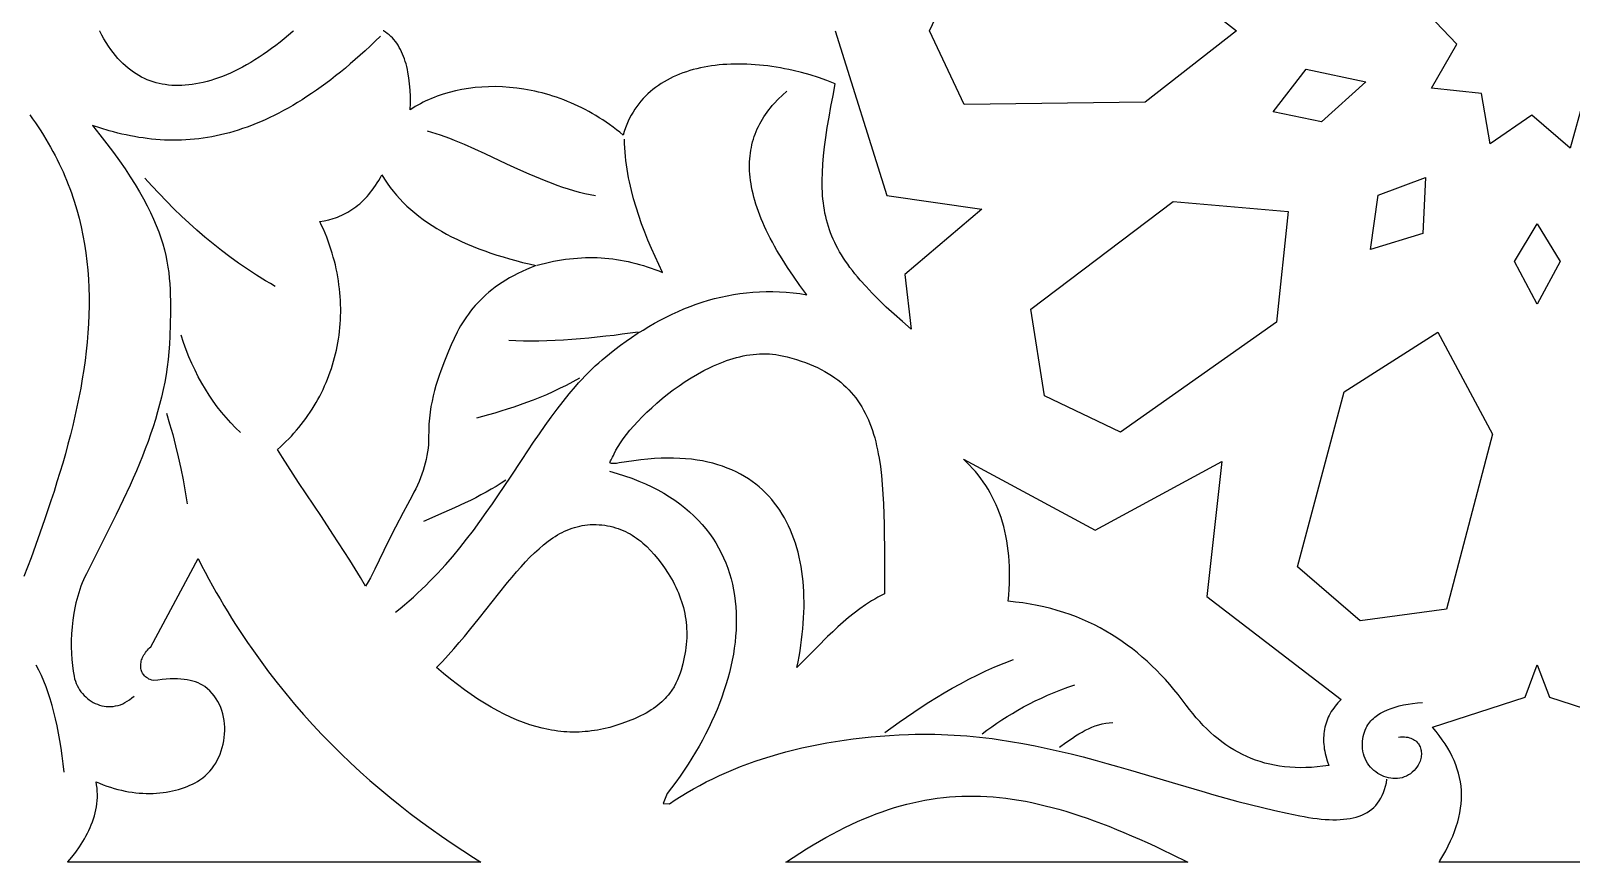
# Model space of a CAD drawing. Extents: x -332 to 348, y -263 to 352.
# Drawn here: x -92.3 to -41, y -203 to -175.3 of the extents above; entities that cross this region are included whole.
import ezdxf

# ---------------------------------------------------------------- set-up
doc = ezdxf.new("R2010")
doc.units = 0
doc.layers.add('LAYER_1', color=18, linetype='CONTINUOUS')
doc.layers.add('LAYER_2', color=174, linetype='CONTINUOUS')

msp = doc.modelspace()

# ---------------------------------------------------------------- linework, layer by layer
at = {"layer": 'LAYER_1'}
for points in [[(-41.107, -172.963), (-39.482, -172.545), (-39.779, -174.222), (-38.27, -174.964), (-39.559, -176.053), (-38.872, -177.607), (-40.549, -177.601), (-41.006, -179.24), (-42.286, -178.139), (-43.673, -179.097), (-43.957, -177.418), (-45.626, -177.245), (-44.781, -175.773), (-45.95, -174.552), (-44.372, -173.975), (-44.494, -172.276), (-42.921, -172.865), (-41.94, -171.484)], [(-55.157, -172.957), (-52.111, -175.334), (-55.157, -177.711), (-61.182, -177.785), (-62.329, -175.334), (-61.182, -172.884)], [(-47.802, -177.029), (-49.28, -178.363), (-50.89, -178.033), (-49.798, -176.607)], [(-80.478, -180.27), (-80.386, -180.408), (-80.29, -180.543), (-80.188, -180.674), (-80.081, -180.803), (-79.969, -180.928), (-79.851, -181.049), (-79.729, -181.168), (-79.602, -181.283), (-79.47, -181.396), (-79.333, -181.505), (-79.192, -181.611), (-79.045, -181.714), (-78.894, -181.815), (-78.738, -181.912), (-78.578, -182.006), (-78.413, -182.098), (-78.244, -182.186), (-78.07, -182.272), (-77.892, -182.355), (-77.71, -182.435), (-77.523, -182.513), (-77.332, -182.587), (-77.137, -182.66), (-76.938, -182.729), (-76.735, -182.796), (-76.528, -182.861), (-76.317, -182.922), (-76.102, -182.982), (-75.883, -183.039), (-75.661, -183.094), (-75.434, -183.146), (-75.596, -183.209), (-75.751, -183.275), (-75.9, -183.342), (-76.043, -183.412), (-76.181, -183.483), (-76.314, -183.557), (-76.441, -183.632), (-76.563, -183.709), (-76.68, -183.787), (-76.793, -183.868), (-76.9, -183.95), (-77.003, -184.033), (-77.102, -184.119), (-77.197, -184.206), (-77.287, -184.294), (-77.374, -184.384), (-77.456, -184.475), (-77.536, -184.568), (-77.611, -184.663), (-77.684, -184.758), (-77.753, -184.855), (-77.819, -184.953), (-77.883, -185.053), (-77.943, -185.154), (-78.002, -185.256), (-78.057, -185.359), (-78.162, -185.568), (-78.26, -185.782), (-78.35, -185.999), (-78.479, -186.324), (-78.602, -186.647), (-78.659, -186.81), (-78.714, -186.973), (-78.766, -187.14), (-78.813, -187.309), (-78.857, -187.482), (-78.896, -187.659), (-78.93, -187.841), (-78.958, -188.03), (-78.98, -188.225), (-78.997, -188.427), (-79.006, -188.637), (-79.008, -188.856), (-79.01, -188.977), (-79.017, -189.099), (-79.029, -189.222), (-79.045, -189.346), (-79.066, -189.47), (-79.092, -189.595), (-79.122, -189.72), (-79.155, -189.844), (-79.193, -189.968), (-79.235, -190.092), (-79.28, -190.214), (-79.329, -190.336), (-79.381, -190.456), (-79.437, -190.575), (-79.496, -190.692), (-79.557, -190.806), (-79.716, -191.098), (-79.861, -191.367), (-80.112, -191.849), (-80.32, -192.265), (-80.496, -192.628), (-80.652, -192.952), (-80.798, -193.249), (-80.947, -193.533), (-81.025, -193.674), (-81.108, -193.816), (-81.278, -193.528), (-81.454, -193.239), (-81.635, -192.95), (-81.819, -192.66), (-82.197, -192.079), (-82.58, -191.501), (-83.337, -190.362), (-83.698, -189.806), (-83.871, -189.533), (-84.039, -189.263), (-83.943, -189.177), (-83.849, -189.09), (-83.757, -189.001), (-83.667, -188.91), (-83.579, -188.818), (-83.494, -188.725), (-83.41, -188.629), (-83.329, -188.533), (-83.25, -188.434), (-83.173, -188.335), (-83.098, -188.234), (-83.025, -188.131), (-82.954, -188.027), (-82.886, -187.922), (-82.82, -187.816), (-82.756, -187.708), (-82.695, -187.599), (-82.636, -187.489), (-82.579, -187.378), (-82.524, -187.265), (-82.472, -187.152), (-82.422, -187.037), (-82.374, -186.921), (-82.329, -186.805), (-82.286, -186.687), (-82.246, -186.569), (-82.208, -186.449), (-82.172, -186.329), (-82.139, -186.208), (-82.108, -186.086), (-82.08, -185.963), (-82.054, -185.839), (-82.031, -185.715), (-82.01, -185.59), (-81.992, -185.465), (-81.976, -185.338), (-81.963, -185.212), (-81.953, -185.084), (-81.945, -184.956), (-81.939, -184.828), (-81.937, -184.699), (-81.937, -184.57), (-81.939, -184.44), (-81.945, -184.31), (-81.953, -184.179), (-81.963, -184.049), (-81.976, -183.918), (-81.993, -183.786), (-82.011, -183.655), (-82.033, -183.523), (-82.057, -183.391), (-82.084, -183.259), (-82.114, -183.127), (-82.147, -182.995), (-82.183, -182.863), (-82.221, -182.731), (-82.262, -182.599), (-82.306, -182.467), (-82.353, -182.335), (-82.403, -182.203), (-82.456, -182.071), (-82.512, -181.94), (-82.571, -181.809), (-82.632, -181.678), (-82.481, -181.653), (-82.332, -181.62), (-82.186, -181.58), (-82.114, -181.556), (-82.042, -181.53), (-81.971, -181.502), (-81.901, -181.472), (-81.832, -181.439), (-81.763, -181.404), (-81.695, -181.366), (-81.628, -181.326), (-81.562, -181.284), (-81.496, -181.238), (-81.431, -181.191), (-81.367, -181.14), (-81.304, -181.087), (-81.242, -181.031), (-81.18, -180.972), (-81.119, -180.911), (-81.06, -180.846), (-81.001, -180.779), (-80.943, -180.709), (-80.886, -180.635), (-80.83, -180.559), (-80.775, -180.479), (-80.72, -180.396), (-80.667, -180.31), (-80.615, -180.221), (-80.564, -180.128)], [(-45.906, -182.076), (-47.653, -182.614), (-47.402, -180.805), (-45.816, -180.21)], [(-50.389, -181.343), (-50.776, -185.033), (-55.976, -188.694), (-58.508, -187.478), (-58.962, -184.599), (-54.217, -181.017)], [(-41.339, -183.012), (-42.098, -184.436), (-42.858, -183.012), (-42.098, -181.758)], [(-43.594, -188.762), (-45.127, -194.578), (-48.001, -194.964), (-50.077, -193.174), (-48.526, -187.349), (-45.412, -185.367)], [(-67.771, -186.08), (-67.664, -186.084), (-67.557, -186.093), (-67.451, -186.106), (-67.345, -186.124), (-67.24, -186.145), (-67.075, -186.186), (-66.914, -186.229), (-66.76, -186.274), (-66.61, -186.322), (-66.466, -186.373), (-66.327, -186.427), (-66.192, -186.483), (-66.063, -186.542), (-65.938, -186.604), (-65.819, -186.668), (-65.704, -186.735), (-65.593, -186.805), (-65.487, -186.878), (-65.385, -186.953), (-65.288, -187.03), (-65.194, -187.111), (-65.105, -187.194), (-65.02, -187.279), (-64.939, -187.368), (-64.861, -187.459), (-64.787, -187.552), (-64.717, -187.649), (-64.651, -187.748), (-64.587, -187.849), (-64.528, -187.954), (-64.471, -188.061), (-64.418, -188.17), (-64.367, -188.282), (-64.32, -188.397), (-64.275, -188.515), (-64.234, -188.635), (-64.195, -188.758), (-64.159, -188.883), (-64.125, -189.011), (-64.094, -189.142), (-64.065, -189.275), (-64.038, -189.411), (-64.013, -189.55), (-63.97, -189.835), (-63.935, -190.131), (-63.906, -190.437), (-63.883, -190.753), (-63.866, -191.08), (-63.853, -191.418), (-63.844, -191.765), (-63.838, -192.124), (-63.835, -192.493), (-63.831, -194.071), (-63.942, -194.128), (-64.05, -194.186), (-64.156, -194.246), (-64.26, -194.308), (-64.362, -194.371), (-64.463, -194.437), (-64.658, -194.572), (-64.847, -194.714), (-65.031, -194.861), (-65.21, -195.014), (-65.385, -195.17), (-65.557, -195.331), (-65.727, -195.495), (-66.064, -195.831), (-66.402, -196.175), (-66.748, -196.521), (-66.709, -196.336), (-66.675, -196.15), (-66.643, -195.966), (-66.615, -195.782), (-66.59, -195.598), (-66.568, -195.416), (-66.55, -195.234), (-66.535, -195.053), (-66.524, -194.874), (-66.516, -194.696), (-66.511, -194.519), (-66.511, -194.343), (-66.514, -194.169), (-66.521, -193.997), (-66.531, -193.826), (-66.545, -193.658), (-66.563, -193.491), (-66.585, -193.326), (-66.611, -193.163), (-66.64, -193.003), (-66.674, -192.845), (-66.711, -192.689), (-66.753, -192.536), (-66.799, -192.386), (-66.849, -192.238), (-66.903, -192.093), (-66.961, -191.951), (-67.023, -191.812), (-67.09, -191.676), (-67.161, -191.544), (-67.236, -191.415), (-67.316, -191.289), (-67.4, -191.167), (-67.489, -191.048), (-67.582, -190.933), (-67.679, -190.822), (-67.782, -190.715), (-67.888, -190.612), (-68, -190.513), (-68.116, -190.418), (-68.237, -190.328), (-68.363, -190.242), (-68.494, -190.161), (-68.629, -190.084), (-68.77, -190.012), (-68.915, -189.945), (-69.065, -189.883), (-69.22, -189.825), (-69.381, -189.773), (-69.546, -189.727), (-69.717, -189.685), (-69.893, -189.649), (-70.074, -189.619), (-70.26, -189.594), (-70.452, -189.575), (-70.648, -189.561), (-70.851, -189.554), (-71.058, -189.553), (-71.271, -189.558), (-71.49, -189.569), (-71.714, -189.586), (-71.944, -189.61), (-72.179, -189.641), (-72.42, -189.678), (-72.664, -189.716), (-72.756, -189.728), (-72.829, -189.736), (-72.885, -189.738), (-72.926, -189.735), (-72.954, -189.727), (-72.962, -189.721), (-72.969, -189.714), (-72.972, -189.705), (-72.973, -189.696), (-72.968, -189.672), (-72.955, -189.642), (-72.936, -189.607), (-72.886, -189.519), (-72.858, -189.467), (-72.83, -189.408), (-72.773, -189.294), (-72.703, -189.172), (-72.621, -189.044), (-72.528, -188.909), (-72.422, -188.77), (-72.307, -188.626), (-72.18, -188.479), (-72.044, -188.33), (-71.899, -188.179), (-71.745, -188.027), (-71.583, -187.875), (-71.414, -187.724), (-71.237, -187.574), (-71.054, -187.427), (-70.864, -187.283), (-70.669, -187.143), (-70.47, -187.008), (-70.265, -186.879), (-70.057, -186.757), (-69.846, -186.642), (-69.632, -186.535), (-69.524, -186.485), (-69.415, -186.438), (-69.306, -186.393), (-69.197, -186.35), (-69.087, -186.31), (-68.977, -186.273), (-68.867, -186.239), (-68.757, -186.208), (-68.647, -186.18), (-68.537, -186.155), (-68.426, -186.133), (-68.317, -186.115), (-68.207, -186.101), (-68.097, -186.09), (-67.988, -186.083), (-67.88, -186.079)], [(-56.82, -191.954), (-52.6, -189.67), (-53.097, -194.156), (-48.629, -197.582), (-48.684, -197.638), (-48.737, -197.695), (-48.786, -197.752), (-48.833, -197.811), (-48.877, -197.87), (-48.919, -197.93), (-48.957, -197.991), (-48.993, -198.053), (-49.027, -198.116), (-49.057, -198.179), (-49.085, -198.244), (-49.11, -198.309), (-49.133, -198.375), (-49.152, -198.441), (-49.169, -198.509), (-49.184, -198.577), (-49.195, -198.647), (-49.204, -198.717), (-49.21, -198.787), (-49.214, -198.859), (-49.214, -198.932), (-49.212, -199.005), (-49.208, -199.079), (-49.2, -199.154), (-49.19, -199.23), (-49.177, -199.307), (-49.162, -199.384), (-49.143, -199.462), (-49.099, -199.622), (-49.043, -199.784), (-49.239, -199.81), (-49.431, -199.831), (-49.62, -199.845), (-49.805, -199.853), (-49.987, -199.855), (-50.165, -199.85), (-50.34, -199.84), (-50.512, -199.824), (-50.68, -199.802), (-50.845, -199.774), (-51.007, -199.74), (-51.166, -199.7), (-51.322, -199.655), (-51.475, -199.604), (-51.625, -199.547), (-51.772, -199.485), (-51.916, -199.417), (-52.058, -199.344), (-52.197, -199.265), (-52.333, -199.181), (-52.467, -199.092), (-52.598, -198.997), (-52.727, -198.898), (-52.854, -198.793), (-52.978, -198.683), (-53.1, -198.567), (-53.22, -198.447), (-53.337, -198.322), (-53.453, -198.192), (-53.567, -198.057), (-53.678, -197.917), (-53.788, -197.773), (-53.921, -197.596), (-54.058, -197.423), (-54.196, -197.253), (-54.338, -197.087), (-54.482, -196.925), (-54.63, -196.767), (-54.78, -196.612), (-54.933, -196.462), (-55.09, -196.316), (-55.25, -196.174), (-55.413, -196.037), (-55.579, -195.904), (-55.749, -195.776), (-55.922, -195.652), (-56.099, -195.533), (-56.279, -195.418), (-56.463, -195.309), (-56.651, -195.204), (-56.843, -195.105), (-57.039, -195.011), (-57.238, -194.922), (-57.442, -194.839), (-57.65, -194.761), (-57.861, -194.688), (-58.078, -194.621), (-58.298, -194.56), (-58.523, -194.505), (-58.752, -194.456), (-58.986, -194.412), (-59.224, -194.375), (-59.468, -194.344), (-59.715, -194.319), (-59.697, -194.117), (-59.683, -193.919), (-59.674, -193.725), (-59.669, -193.535), (-59.669, -193.348), (-59.673, -193.165), (-59.682, -192.986), (-59.695, -192.811), (-59.712, -192.639), (-59.734, -192.47), (-59.76, -192.305), (-59.79, -192.144), (-59.824, -191.986), (-59.863, -191.831), (-59.905, -191.68), (-59.952, -191.532), (-60.002, -191.388), (-60.057, -191.247), (-60.115, -191.108), (-60.177, -190.974), (-60.243, -190.842), (-60.313, -190.713), (-60.386, -190.588), (-60.463, -190.465), (-60.544, -190.345), (-60.628, -190.229), (-60.716, -190.115), (-60.807, -190.004), (-60.901, -189.896), (-60.999, -189.791), (-61.1, -189.689), (-61.205, -189.589)], [(-73.436, -191.767), (-73.336, -191.771), (-73.239, -191.779), (-73.144, -191.79), (-73.051, -191.805), (-72.96, -191.823), (-72.871, -191.845), (-72.784, -191.869), (-72.699, -191.896), (-72.616, -191.927), (-72.535, -191.96), (-72.455, -191.996), (-72.377, -192.035), (-72.301, -192.077), (-72.227, -192.121), (-72.154, -192.168), (-72.083, -192.217), (-72.013, -192.269), (-71.944, -192.323), (-71.877, -192.38), (-71.811, -192.438), (-71.746, -192.499), (-71.62, -192.626), (-71.499, -192.761), (-71.381, -192.904), (-71.267, -193.052), (-71.155, -193.207), (-71.034, -193.388), (-70.978, -193.479), (-70.924, -193.571), (-70.872, -193.664), (-70.823, -193.757), (-70.777, -193.851), (-70.733, -193.945), (-70.692, -194.04), (-70.654, -194.135), (-70.619, -194.231), (-70.586, -194.328), (-70.556, -194.425), (-70.529, -194.523), (-70.504, -194.622), (-70.483, -194.721), (-70.464, -194.821), (-70.449, -194.921), (-70.436, -195.023), (-70.426, -195.125), (-70.419, -195.227), (-70.415, -195.331), (-70.415, -195.435), (-70.417, -195.539), (-70.423, -195.645), (-70.431, -195.751), (-70.443, -195.858), (-70.458, -195.966), (-70.476, -196.074), (-70.497, -196.183), (-70.522, -196.293), (-70.549, -196.404), (-70.606, -196.607), (-70.64, -196.713), (-70.679, -196.822), (-70.725, -196.934), (-70.777, -197.046), (-70.839, -197.16), (-70.91, -197.275), (-70.991, -197.389), (-71.036, -197.445), (-71.084, -197.502), (-71.136, -197.558), (-71.19, -197.614), (-71.249, -197.669), (-71.311, -197.724), (-71.376, -197.778), (-71.446, -197.831), (-71.519, -197.884), (-71.597, -197.935), (-71.679, -197.986), (-71.766, -198.036), (-71.857, -198.085), (-71.953, -198.132), (-72.159, -198.227), (-72.365, -198.312), (-72.571, -198.389), (-72.775, -198.456), (-72.979, -198.515), (-73.183, -198.564), (-73.387, -198.604), (-73.488, -198.62), (-73.59, -198.634), (-73.692, -198.646), (-73.794, -198.656), (-73.895, -198.663), (-73.997, -198.668), (-74.099, -198.67), (-74.201, -198.67), (-74.303, -198.668), (-74.405, -198.664), (-74.507, -198.657), (-74.61, -198.648), (-74.712, -198.636), (-74.815, -198.623), (-74.918, -198.606), (-75.021, -198.588), (-75.228, -198.543), (-75.435, -198.49), (-75.644, -198.426), (-75.854, -198.353), (-76.065, -198.271), (-76.278, -198.179), (-76.492, -198.077), (-76.708, -197.965), (-76.925, -197.844), (-77.145, -197.713), (-77.366, -197.573), (-77.59, -197.422), (-77.816, -197.262), (-78.044, -197.092), (-78.275, -196.912), (-78.508, -196.721), (-78.744, -196.521), (-78.549, -196.317), (-78.359, -196.111), (-78.175, -195.903), (-77.995, -195.695), (-77.819, -195.487), (-77.648, -195.278), (-77.315, -194.866), (-76.684, -194.068), (-76.38, -193.692), (-76.23, -193.511), (-76.08, -193.336), (-75.932, -193.168), (-75.783, -193.006), (-75.634, -192.852), (-75.485, -192.706), (-75.334, -192.568), (-75.183, -192.439), (-75.03, -192.32), (-74.953, -192.264), (-74.876, -192.211), (-74.798, -192.16), (-74.719, -192.112), (-74.64, -192.067), (-74.56, -192.025), (-74.48, -191.985), (-74.399, -191.949), (-74.317, -191.916), (-74.234, -191.886), (-74.15, -191.859), (-74.066, -191.835), (-73.98, -191.815), (-73.894, -191.798), (-73.806, -191.784), (-73.718, -191.775), (-73.628, -191.768), (-73.538, -191.766)], [(-86.567, -193.126), (-86.447, -193.354), (-86.325, -193.58), (-86.202, -193.803), (-86.078, -194.023), (-85.952, -194.241), (-85.825, -194.456), (-85.696, -194.669), (-85.567, -194.879), (-85.435, -195.087), (-85.303, -195.292), (-85.169, -195.495), (-85.034, -195.695), (-84.898, -195.893), (-84.622, -196.281), (-84.341, -196.661), (-84.055, -197.031), (-83.765, -197.392), (-83.47, -197.745), (-83.171, -198.089), (-82.867, -198.425), (-82.559, -198.753), (-82.247, -199.073), (-81.932, -199.386), (-81.612, -199.691), (-81.288, -199.989), (-80.961, -200.279), (-80.63, -200.563), (-80.296, -200.841), (-79.958, -201.112), (-79.618, -201.377), (-79.274, -201.636), (-78.927, -201.889), (-78.577, -202.137), (-78.224, -202.379), (-77.869, -202.616), (-77.511, -202.848), (-77.271, -203), (-91.021, -203), (-91.016, -202.994), (-90.884, -202.832), (-90.757, -202.665), (-90.636, -202.492), (-90.522, -202.314), (-90.469, -202.223), (-90.417, -202.132), (-90.368, -202.038), (-90.322, -201.944), (-90.279, -201.849), (-90.238, -201.753), (-90.201, -201.656), (-90.167, -201.558), (-90.137, -201.459), (-90.11, -201.359), (-90.087, -201.258), (-90.068, -201.157), (-90.054, -201.055), (-90.043, -200.952), (-90.038, -200.848), (-90.036, -200.744), (-90.04, -200.64), (-90.049, -200.535), (-90.062, -200.429), (-90.081, -200.323), (-89.961, -200.375), (-89.84, -200.423), (-89.719, -200.467), (-89.598, -200.508), (-89.477, -200.545), (-89.356, -200.577), (-89.236, -200.607), (-89.116, -200.632), (-88.996, -200.654), (-88.877, -200.673), (-88.759, -200.688), (-88.641, -200.699), (-88.524, -200.707), (-88.409, -200.712), (-88.294, -200.713), (-88.181, -200.711), (-88.069, -200.705), (-87.959, -200.697), (-87.85, -200.685), (-87.742, -200.67), (-87.637, -200.652), (-87.533, -200.631), (-87.431, -200.607), (-87.332, -200.58), (-87.234, -200.55), (-87.139, -200.517), (-87.046, -200.481), (-86.955, -200.442), (-86.868, -200.401), (-86.782, -200.357), (-86.7, -200.31), (-86.621, -200.26), (-86.531, -200.198), (-86.447, -200.129), (-86.367, -200.054), (-86.292, -199.974), (-86.223, -199.889), (-86.158, -199.799), (-86.098, -199.705), (-86.044, -199.607), (-85.994, -199.506), (-85.951, -199.402), (-85.912, -199.295), (-85.879, -199.186), (-85.851, -199.076), (-85.829, -198.964), (-85.813, -198.85), (-85.802, -198.737), (-85.797, -198.623), (-85.798, -198.509), (-85.805, -198.396), (-85.818, -198.283), (-85.836, -198.173), (-85.861, -198.064), (-85.893, -197.957), (-85.93, -197.852), (-85.974, -197.751), (-86.024, -197.653), (-86.081, -197.559), (-86.144, -197.469), (-86.214, -197.383), (-86.291, -197.303), (-86.374, -197.227), (-86.464, -197.158), (-86.534, -197.112), (-86.608, -197.071), (-86.686, -197.034), (-86.769, -197.002), (-86.857, -196.974), (-86.949, -196.95), (-87.047, -196.931), (-87.15, -196.916), (-87.258, -196.906), (-87.372, -196.9), (-87.491, -196.899), (-87.616, -196.902), (-87.747, -196.909), (-87.884, -196.921), (-88.027, -196.938), (-88.177, -196.959), (-88.228, -196.943), (-88.276, -196.925), (-88.321, -196.905), (-88.361, -196.882), (-88.399, -196.857), (-88.433, -196.83), (-88.463, -196.802), (-88.491, -196.771), (-88.515, -196.739), (-88.536, -196.705), (-88.553, -196.67), (-88.568, -196.634), (-88.579, -196.597), (-88.587, -196.558), (-88.592, -196.519), (-88.595, -196.479), (-88.594, -196.438), (-88.59, -196.397), (-88.584, -196.355), (-88.575, -196.313), (-88.563, -196.271), (-88.548, -196.228), (-88.53, -196.186), (-88.51, -196.144), (-88.487, -196.103), (-88.462, -196.062), (-88.434, -196.021), (-88.404, -195.981), (-88.371, -195.942), (-88.336, -195.904), (-88.298, -195.867), (-88.258, -195.831), (-86.686, -192.895)], [(-60.845, -200.8), (-60.637, -200.805), (-60.427, -200.815), (-60.217, -200.83), (-60.005, -200.849), (-59.792, -200.874), (-59.577, -200.903), (-59.361, -200.937), (-59.143, -200.975), (-58.923, -201.019), (-58.702, -201.067), (-58.478, -201.12), (-58.253, -201.178), (-58.025, -201.24), (-57.795, -201.307), (-57.562, -201.379), (-57.327, -201.455), (-57.09, -201.536), (-56.849, -201.622), (-56.606, -201.712), (-56.36, -201.807), (-56.111, -201.907), (-55.859, -202.011), (-55.604, -202.119), (-55.345, -202.232), (-55.083, -202.35), (-54.818, -202.472), (-54.549, -202.599), (-54.276, -202.73), (-53.73, -203), (-67.112, -203), (-67.093, -202.987), (-66.87, -202.839), (-66.649, -202.696), (-66.43, -202.559), (-66.212, -202.427), (-65.996, -202.301), (-65.782, -202.179), (-65.57, -202.063), (-65.358, -201.952), (-65.148, -201.846), (-64.939, -201.745), (-64.731, -201.65), (-64.524, -201.56), (-64.318, -201.475), (-64.113, -201.395), (-63.908, -201.32), (-63.704, -201.25), (-63.5, -201.185), (-63.297, -201.126), (-63.093, -201.071), (-62.89, -201.021), (-62.687, -200.977), (-62.484, -200.938), (-62.281, -200.903), (-62.077, -200.874), (-61.873, -200.849), (-61.669, -200.829), (-61.464, -200.815), (-61.259, -200.805), (-61.052, -200.8)]]:
    msp.add_lwpolyline(points, close=True, dxfattribs=at)
for points in [[(-83.506, -175.334), (-83.534, -175.36), (-83.675, -175.481), (-83.815, -175.599), (-83.956, -175.712), (-84.096, -175.821), (-84.236, -175.926), (-84.376, -176.026), (-84.515, -176.123), (-84.654, -176.215), (-84.792, -176.303), (-84.93, -176.387), (-85.068, -176.466), (-85.204, -176.541), (-85.34, -176.612), (-85.475, -176.678), (-85.609, -176.74), (-85.742, -176.798), (-85.873, -176.851), (-86.004, -176.9), (-86.133, -176.945), (-86.261, -176.985), (-86.387, -177.021), (-86.512, -177.053), (-86.636, -177.081), (-86.758, -177.104), (-86.878, -177.123), (-86.997, -177.137), (-87.113, -177.148), (-87.228, -177.154), (-87.341, -177.157), (-87.453, -177.155), (-87.562, -177.149), (-87.67, -177.139), (-87.776, -177.126), (-87.88, -177.108), (-87.983, -177.086), (-88.083, -177.06), (-88.183, -177.031), (-88.28, -176.997), (-88.376, -176.96), (-88.471, -176.918), (-88.565, -176.872), (-88.657, -176.822), (-88.748, -176.767), (-88.837, -176.708), (-88.926, -176.644), (-89.013, -176.576), (-89.099, -176.503), (-89.184, -176.425), (-89.268, -176.341), (-89.351, -176.253), (-89.432, -176.159), (-89.512, -176.059), (-89.591, -175.954), (-89.668, -175.843), (-89.743, -175.727), (-89.817, -175.604), (-89.889, -175.475), (-89.959, -175.341), (-89.962, -175.334)], [(-65.475, -175.334), (-63.754, -180.81), (-60.59, -181.27), (-63.155, -183.447), (-62.942, -185.266), (-63.236, -185.011), (-63.512, -184.764), (-63.771, -184.525), (-64.012, -184.293), (-64.238, -184.067), (-64.447, -183.846), (-64.64, -183.63), (-64.731, -183.523), (-64.818, -183.417), (-64.901, -183.312), (-64.981, -183.207), (-65.057, -183.103), (-65.129, -182.998), (-65.198, -182.895), (-65.263, -182.791), (-65.325, -182.687), (-65.383, -182.583), (-65.438, -182.479), (-65.49, -182.375), (-65.538, -182.27), (-65.583, -182.165), (-65.625, -182.059), (-65.664, -181.952), (-65.7, -181.844), (-65.733, -181.735), (-65.762, -181.626), (-65.789, -181.515), (-65.813, -181.403), (-65.834, -181.289), (-65.853, -181.174), (-65.868, -181.057), (-65.881, -180.939), (-65.891, -180.818), (-65.899, -180.696), (-65.904, -180.572), (-65.907, -180.445), (-65.907, -180.316), (-65.9, -180.052), (-65.884, -179.776), (-65.859, -179.49), (-65.825, -179.191), (-65.784, -178.879), (-65.735, -178.554), (-65.678, -178.213), (-65.615, -177.857), (-65.545, -177.485), (-65.469, -177.095), (-65.748, -176.989), (-66.028, -176.892), (-66.31, -176.804), (-66.593, -176.725), (-66.876, -176.656), (-67.017, -176.624), (-67.159, -176.596), (-67.299, -176.569), (-67.44, -176.545), (-67.58, -176.523), (-67.72, -176.504), (-67.859, -176.487), (-67.998, -176.473), (-68.136, -176.461), (-68.274, -176.452), (-68.41, -176.445), (-68.546, -176.441), (-68.681, -176.44), (-68.814, -176.441), (-68.947, -176.444), (-69.078, -176.45), (-69.209, -176.459), (-69.338, -176.471), (-69.465, -176.485), (-69.592, -176.502), (-69.716, -176.521), (-69.839, -176.543), (-69.961, -176.568), (-70.081, -176.596), (-70.199, -176.627), (-70.315, -176.66), (-70.429, -176.696), (-70.542, -176.735), (-70.652, -176.777), (-70.76, -176.822), (-70.866, -176.87), (-70.969, -176.92), (-71.071, -176.973), (-71.17, -177.03), (-71.266, -177.089), (-71.36, -177.152), (-71.451, -177.217), (-71.54, -177.285), (-71.625, -177.356), (-71.708, -177.431), (-71.788, -177.508), (-71.866, -177.589), (-71.94, -177.672), (-72.011, -177.759), (-72.078, -177.849), (-72.143, -177.942), (-72.204, -178.038), (-72.262, -178.138), (-72.316, -178.24), (-72.367, -178.346), (-72.414, -178.455), (-72.458, -178.567), (-72.498, -178.683), (-72.533, -178.802), (-72.644, -178.711), (-72.756, -178.624), (-72.868, -178.539), (-72.982, -178.457), (-73.096, -178.377), (-73.21, -178.301), (-73.326, -178.227), (-73.442, -178.156), (-73.559, -178.087), (-73.676, -178.021), (-73.794, -177.958), (-73.913, -177.898), (-74.031, -177.84), (-74.151, -177.784), (-74.27, -177.732), (-74.39, -177.682), (-74.51, -177.634), (-74.63, -177.589), (-74.751, -177.546), (-74.871, -177.506), (-74.992, -177.469), (-75.113, -177.434), (-75.233, -177.401), (-75.354, -177.371), (-75.474, -177.343), (-75.595, -177.318), (-75.715, -177.295), (-75.835, -177.274), (-76.074, -177.24), (-76.311, -177.215), (-76.547, -177.199), (-76.78, -177.192), (-77.011, -177.194), (-77.239, -177.205), (-77.464, -177.224), (-77.685, -177.251), (-77.902, -177.287), (-78.115, -177.331), (-78.323, -177.383), (-78.526, -177.443), (-78.724, -177.511), (-78.82, -177.548), (-78.916, -177.586), (-79.009, -177.627), (-79.101, -177.669), (-79.192, -177.713), (-79.281, -177.759), (-79.368, -177.807), (-79.453, -177.857), (-79.537, -177.908), (-79.618, -177.961), (-79.614, -177.738), (-79.616, -177.52), (-79.625, -177.308), (-79.641, -177.102), (-79.665, -176.902), (-79.697, -176.71), (-79.716, -176.617), (-79.737, -176.526), (-79.76, -176.438), (-79.785, -176.351), (-79.813, -176.267), (-79.843, -176.186), (-79.875, -176.106), (-79.909, -176.03), (-79.945, -175.956), (-79.984, -175.884), (-80.025, -175.816), (-80.069, -175.75), (-80.115, -175.688), (-80.164, -175.628), (-80.215, -175.572), (-80.269, -175.519), (-80.325, -175.469), (-80.384, -175.422), (-80.445, -175.379), (-80.51, -175.339), (-80.527, -175.339), (-80.518, -175.334)], [(-92.29, -178.131), (-92.193, -178.265), (-92.099, -178.399), (-92.008, -178.533), (-91.919, -178.668), (-91.834, -178.803), (-91.75, -178.938), (-91.67, -179.074), (-91.592, -179.209), (-91.517, -179.346), (-91.444, -179.482), (-91.374, -179.619), (-91.307, -179.756), (-91.242, -179.894), (-91.179, -180.032), (-91.119, -180.17), (-91.061, -180.309), (-91.006, -180.448), (-90.953, -180.587), (-90.902, -180.727), (-90.854, -180.867), (-90.808, -181.004), (-90.722, -181.289), (-90.645, -181.572), (-90.576, -181.857), (-90.516, -182.143), (-90.464, -182.431), (-90.42, -182.72), (-90.384, -183.011), (-90.355, -183.303), (-90.334, -183.597), (-90.319, -183.892), (-90.312, -184.189), (-90.312, -184.487), (-90.319, -184.786), (-90.332, -185.087), (-90.352, -185.389), (-90.377, -185.692), (-90.409, -185.997), (-90.447, -186.302), (-90.49, -186.609), (-90.538, -186.916), (-90.592, -187.225), (-90.651, -187.534), (-90.715, -187.845), (-90.784, -188.156), (-90.857, -188.467), (-90.935, -188.78), (-91.017, -189.092), (-91.102, -189.406), (-91.192, -189.72), (-91.284, -190.034), (-91.381, -190.348), (-91.48, -190.663), (-91.582, -190.977), (-91.795, -191.608), (-92.016, -192.239), (-92.245, -192.868), (-92.481, -193.497)], [(-38.828, -203), (-45.368, -203), (-45.34, -202.955), (-45.239, -202.786), (-45.147, -202.62), (-45.062, -202.455), (-44.984, -202.293), (-44.914, -202.133), (-44.851, -201.974), (-44.797, -201.817), (-44.749, -201.662), (-44.709, -201.509), (-44.677, -201.356), (-44.652, -201.206), (-44.635, -201.057), (-44.625, -200.909), (-44.622, -200.762), (-44.627, -200.616), (-44.639, -200.471), (-44.659, -200.328), (-44.686, -200.185), (-44.721, -200.043), (-44.763, -199.901), (-44.812, -199.76), (-44.869, -199.62), (-44.932, -199.481), (-45.004, -199.341), (-45.082, -199.202), (-45.168, -199.063), (-45.261, -198.925), (-45.362, -198.786), (-45.469, -198.648), (-45.584, -198.509), (-42.508, -197.513), (-42.098, -196.435), (-41.688, -197.513), (-38.612, -198.509)]]:
    msp.add_lwpolyline(points, dxfattribs=at)
at = {"layer": 'LAYER_2'}
for points in [[(-80.614, -175.517), (-80.783, -175.682), (-80.952, -175.841), (-81.119, -175.997), (-81.286, -176.147), (-81.452, -176.294), (-81.617, -176.436), (-81.781, -176.574), (-81.944, -176.707), (-82.106, -176.837), (-82.268, -176.962), (-82.428, -177.083), (-82.588, -177.199), (-82.747, -177.312), (-82.906, -177.421), (-83.063, -177.525), (-83.22, -177.626), (-83.376, -177.723), (-83.532, -177.815), (-83.686, -177.904), (-83.84, -177.989), (-83.994, -178.071), (-84.147, -178.148), (-84.299, -178.222), (-84.45, -178.292), (-84.601, -178.359), (-84.752, -178.421), (-84.901, -178.481), (-85.051, -178.536), (-85.2, -178.588), (-85.348, -178.637), (-85.496, -178.682), (-85.643, -178.724), (-85.79, -178.763), (-85.936, -178.798), (-86.082, -178.83), (-86.228, -178.858), (-86.373, -178.884), (-86.518, -178.906), (-86.662, -178.925), (-86.806, -178.941), (-86.95, -178.953), (-87.094, -178.963), (-87.237, -178.97), (-87.38, -178.974), (-87.522, -178.975), (-87.665, -178.973), (-87.807, -178.968), (-87.949, -178.96), (-88.091, -178.949), (-88.232, -178.936), (-88.374, -178.92), (-88.515, -178.901), (-88.656, -178.88), (-88.797, -178.856), (-88.938, -178.83), (-89.079, -178.801), (-89.219, -178.769), (-89.36, -178.735), (-89.501, -178.699), (-89.641, -178.66), (-89.923, -178.575), (-90.204, -178.481), (-89.955, -178.791), (-89.722, -179.091), (-89.504, -179.38), (-89.302, -179.659), (-89.115, -179.929), (-88.941, -180.19), (-88.781, -180.443), (-88.634, -180.688), (-88.499, -180.925), (-88.377, -181.156), (-88.265, -181.38), (-88.165, -181.599), (-88.075, -181.812), (-87.995, -182.02), (-87.924, -182.224), (-87.861, -182.424), (-87.807, -182.62), (-87.761, -182.814), (-87.722, -183.005), (-87.69, -183.194), (-87.663, -183.382), (-87.642, -183.569), (-87.627, -183.756), (-87.615, -183.943), (-87.608, -184.13), (-87.604, -184.318), (-87.605, -184.701), (-87.613, -185.093), (-87.624, -185.5), (-87.635, -185.757), (-87.653, -186.013), (-87.678, -186.268), (-87.71, -186.521), (-87.749, -186.773), (-87.793, -187.024), (-87.844, -187.274), (-87.901, -187.523), (-87.963, -187.771), (-88.031, -188.018), (-88.103, -188.264), (-88.181, -188.51), (-88.263, -188.755), (-88.35, -188.999), (-88.441, -189.243), (-88.536, -189.487), (-88.634, -189.73), (-88.736, -189.973), (-88.842, -190.216), (-88.95, -190.459), (-89.175, -190.945), (-89.409, -191.432), (-89.651, -191.92), (-89.898, -192.41), (-90.402, -193.399), (-90.452, -193.5), (-90.498, -193.604), (-90.542, -193.709), (-90.583, -193.816), (-90.622, -193.924), (-90.657, -194.034), (-90.69, -194.145), (-90.721, -194.257), (-90.749, -194.37), (-90.775, -194.483), (-90.819, -194.712), (-90.854, -194.941), (-90.88, -195.17), (-90.897, -195.396), (-90.906, -195.62), (-90.908, -195.839), (-90.902, -196.051), (-90.889, -196.257), (-90.87, -196.453), (-90.844, -196.64), (-90.812, -196.815), (-90.793, -196.896), (-90.769, -196.975), (-90.74, -197.051), (-90.706, -197.124), (-90.669, -197.195), (-90.627, -197.263), (-90.582, -197.328), (-90.533, -197.39), (-90.481, -197.448), (-90.425, -197.503), (-90.367, -197.554), (-90.305, -197.601), (-90.241, -197.644), (-90.175, -197.683), (-90.107, -197.717), (-90.036, -197.747), (-89.964, -197.772), (-89.891, -197.792), (-89.816, -197.807), (-89.74, -197.817), (-89.663, -197.822), (-89.585, -197.821), (-89.507, -197.814), (-89.429, -197.802), (-89.35, -197.783), (-89.272, -197.759), (-89.194, -197.728), (-89.117, -197.69), (-89.04, -197.646), (-88.965, -197.594), (-88.89, -197.536), (-88.817, -197.471)], [(-80.111, -194.677), (-79.958, -194.555), (-79.808, -194.432), (-79.661, -194.307), (-79.516, -194.179), (-79.375, -194.051), (-79.235, -193.92), (-79.099, -193.788), (-78.965, -193.654), (-78.833, -193.519), (-78.704, -193.382), (-78.576, -193.245), (-78.452, -193.105), (-78.208, -192.824), (-77.972, -192.538), (-77.743, -192.25), (-77.52, -191.958), (-77.304, -191.664), (-77.092, -191.369), (-76.886, -191.072), (-76.683, -190.776), (-76.287, -190.184), (-75.898, -189.598), (-75.514, -189.024), (-75.321, -188.742), (-75.127, -188.465), (-74.932, -188.193), (-74.734, -187.927), (-74.533, -187.667), (-74.328, -187.415), (-74.12, -187.17), (-74.014, -187.05), (-73.906, -186.933), (-73.798, -186.818), (-73.687, -186.705), (-73.576, -186.595), (-73.462, -186.487), (-73.347, -186.381), (-73.23, -186.279), (-73.112, -186.178), (-72.991, -186.081), (-72.808, -185.938), (-72.623, -185.8), (-72.437, -185.666), (-72.25, -185.537), (-72.061, -185.411), (-71.871, -185.291), (-71.681, -185.175), (-71.488, -185.065), (-71.295, -184.959), (-71.1, -184.858), (-70.904, -184.762), (-70.706, -184.672), (-70.507, -184.586), (-70.306, -184.507), (-70.104, -184.433), (-69.901, -184.364), (-69.696, -184.301), (-69.489, -184.244), (-69.281, -184.193), (-69.071, -184.148), (-68.859, -184.109), (-68.646, -184.077), (-68.431, -184.05), (-68.214, -184.03), (-67.996, -184.017), (-67.776, -184.01), (-67.554, -184.01), (-67.33, -184.017), (-67.104, -184.031), (-66.877, -184.052), (-66.647, -184.08), (-66.416, -184.115), (-66.647, -183.805), (-66.861, -183.503), (-67.06, -183.209), (-67.244, -182.922), (-67.412, -182.641), (-67.49, -182.504), (-67.565, -182.368), (-67.635, -182.234), (-67.703, -182.102), (-67.766, -181.971), (-67.826, -181.842), (-67.883, -181.715), (-67.936, -181.589), (-67.985, -181.466), (-68.031, -181.343), (-68.073, -181.222), (-68.112, -181.103), (-68.148, -180.986), (-68.18, -180.87), (-68.209, -180.755), (-68.234, -180.642), (-68.257, -180.531), (-68.276, -180.421), (-68.292, -180.313), (-68.305, -180.206), (-68.314, -180.1), (-68.321, -179.996), (-68.324, -179.894), (-68.325, -179.792), (-68.322, -179.693), (-68.316, -179.594), (-68.308, -179.497), (-68.296, -179.402), (-68.282, -179.307), (-68.265, -179.214), (-68.245, -179.123), (-68.222, -179.032), (-68.197, -178.943), (-68.168, -178.855), (-68.137, -178.769), (-68.104, -178.683), (-68.067, -178.599), (-68.028, -178.516), (-67.987, -178.435), (-67.943, -178.354), (-67.897, -178.275), (-67.848, -178.197), (-67.796, -178.12), (-67.742, -178.044), (-67.686, -177.969), (-67.628, -177.895), (-67.567, -177.822), (-67.504, -177.751), (-67.371, -177.611), (-67.229, -177.475), (-67.078, -177.343)], [(-73.452, -180.827), (-73.63, -180.794), (-73.81, -180.755), (-73.991, -180.71), (-74.173, -180.659), (-74.357, -180.604), (-74.542, -180.543), (-74.728, -180.478), (-74.914, -180.409), (-75.101, -180.337), (-75.288, -180.261), (-75.662, -180.103), (-76.034, -179.937), (-76.403, -179.768), (-77.125, -179.43), (-77.475, -179.269), (-77.815, -179.118), (-78.143, -178.98), (-78.303, -178.917), (-78.459, -178.858), (-78.611, -178.805), (-78.76, -178.757), (-78.905, -178.714), (-79.045, -178.678)], [(-75.393, -183.134), (-75.257, -183.097), (-75.121, -183.063), (-74.986, -183.032), (-74.851, -183.004), (-74.717, -182.978), (-74.583, -182.956), (-74.45, -182.936), (-74.317, -182.919), (-74.185, -182.906), (-74.053, -182.895), (-73.921, -182.887), (-73.79, -182.882), (-73.659, -182.879), (-73.528, -182.88), (-73.398, -182.883), (-73.268, -182.89), (-73.139, -182.899), (-73.01, -182.911), (-72.881, -182.926), (-72.752, -182.944), (-72.623, -182.964), (-72.495, -182.988), (-72.367, -183.014), (-72.239, -183.043), (-72.111, -183.075), (-71.984, -183.11), (-71.857, -183.147), (-71.729, -183.188), (-71.602, -183.231), (-71.475, -183.277), (-71.348, -183.326), (-71.222, -183.377), (-71.349, -183.111), (-71.472, -182.843), (-71.592, -182.574), (-71.706, -182.302), (-71.815, -182.03), (-71.918, -181.755), (-72.014, -181.48), (-72.104, -181.203), (-72.185, -180.924), (-72.258, -180.644), (-72.322, -180.363), (-72.351, -180.222), (-72.377, -180.08), (-72.4, -179.939), (-72.421, -179.797), (-72.439, -179.654), (-72.454, -179.512), (-72.467, -179.369), (-72.476, -179.226), (-72.483, -179.082), (-72.486, -178.938)], [(-84.119, -183.839), (-84.277, -183.748), (-84.434, -183.656), (-84.741, -183.466), (-85.042, -183.27), (-85.336, -183.068), (-85.624, -182.86), (-85.907, -182.645), (-86.184, -182.426), (-86.455, -182.201), (-86.721, -181.971), (-86.983, -181.736), (-87.24, -181.497), (-87.492, -181.253), (-87.74, -181.005), (-87.984, -180.753), (-88.225, -180.498), (-88.462, -180.239)], [(-85.271, -188.703), (-85.437, -188.543), (-85.598, -188.377), (-85.753, -188.206), (-85.902, -188.029), (-86.046, -187.846), (-86.184, -187.657), (-86.316, -187.463), (-86.442, -187.263), (-86.562, -187.058), (-86.677, -186.847), (-86.786, -186.63), (-86.889, -186.407), (-86.987, -186.179), (-87.078, -185.945), (-87.164, -185.705), (-87.245, -185.46)], [(-72.034, -185.357), (-72.296, -185.396), (-72.564, -185.433), (-72.837, -185.468), (-73.114, -185.501), (-73.394, -185.532), (-73.676, -185.559), (-73.958, -185.584), (-74.24, -185.606), (-74.52, -185.624), (-74.797, -185.639), (-75.07, -185.65), (-75.338, -185.657), (-75.6, -185.659), (-75.855, -185.658), (-76.101, -185.652), (-76.338, -185.641)], [(-73.989, -186.895), (-74.209, -187.016), (-74.429, -187.132), (-74.65, -187.241), (-74.87, -187.345), (-75.09, -187.443), (-75.309, -187.536), (-75.527, -187.624), (-75.745, -187.707), (-75.961, -187.786), (-76.176, -187.86), (-76.389, -187.93), (-76.6, -187.996), (-76.808, -188.058), (-77.015, -188.117), (-77.419, -188.226)], [(-87.738, -188.055), (-87.63, -188.41), (-87.528, -188.772), (-87.433, -189.14), (-87.343, -189.514), (-87.26, -189.894), (-87.183, -190.28), (-87.112, -190.672), (-87.047, -191.071)], [(-72.988, -189.992), (-72.732, -190.064), (-72.485, -190.143), (-72.246, -190.226), (-72.016, -190.316), (-71.794, -190.41), (-71.581, -190.51), (-71.377, -190.614), (-71.181, -190.724), (-70.993, -190.838), (-70.813, -190.957), (-70.641, -191.08), (-70.478, -191.208), (-70.322, -191.34), (-70.174, -191.476), (-70.034, -191.616), (-69.902, -191.761), (-69.778, -191.909), (-69.661, -192.06), (-69.552, -192.215), (-69.45, -192.374), (-69.355, -192.536), (-69.268, -192.701), (-69.188, -192.869), (-69.115, -193.04), (-69.05, -193.214), (-68.991, -193.391), (-68.939, -193.57), (-68.894, -193.752), (-68.856, -193.936), (-68.825, -194.122), (-68.8, -194.31), (-68.782, -194.5), (-68.771, -194.692), (-68.765, -194.886), (-68.766, -195.082), (-68.774, -195.279), (-68.787, -195.477), (-68.807, -195.677), (-68.833, -195.877), (-68.864, -196.079), (-68.902, -196.282), (-68.945, -196.485), (-68.995, -196.689), (-69.05, -196.893), (-69.11, -197.098), (-69.176, -197.303), (-69.247, -197.509), (-69.324, -197.714), (-69.406, -197.919), (-69.494, -198.124), (-69.586, -198.329), (-69.684, -198.533), (-69.786, -198.737), (-69.894, -198.94), (-70.006, -199.142), (-70.124, -199.344), (-70.245, -199.544), (-70.372, -199.743), (-70.503, -199.941), (-70.639, -200.137), (-70.779, -200.332), (-70.923, -200.525), (-71.072, -200.716), (-71.204, -201.049), (-70.994, -201.059), (-70.801, -200.929), (-70.603, -200.803), (-70.401, -200.68), (-70.195, -200.56), (-69.984, -200.444), (-69.768, -200.331), (-69.549, -200.222), (-69.325, -200.116), (-69.096, -200.014), (-68.864, -199.915), (-68.627, -199.821), (-68.386, -199.729), (-68.14, -199.642), (-67.891, -199.558), (-67.637, -199.479), (-67.379, -199.403), (-67.118, -199.331), (-66.852, -199.263), (-66.582, -199.199), (-66.307, -199.138), (-66.029, -199.082), (-65.747, -199.03), (-65.461, -198.982), (-65.171, -198.939), (-64.877, -198.899), (-64.579, -198.864), (-64.277, -198.833), (-63.972, -198.806), (-63.662, -198.784), (-63.349, -198.765), (-63.032, -198.752), (-62.811, -198.745), (-62.591, -198.742), (-62.372, -198.742), (-62.155, -198.745), (-61.939, -198.75), (-61.724, -198.759), (-61.511, -198.77), (-61.298, -198.783), (-61.086, -198.8), (-60.876, -198.819), (-60.666, -198.84), (-60.458, -198.863), (-60.25, -198.889), (-60.043, -198.917), (-59.632, -198.98), (-59.224, -199.05), (-58.819, -199.127), (-58.416, -199.212), (-58.015, -199.302), (-57.616, -199.398), (-57.219, -199.498), (-56.823, -199.603), (-56.428, -199.712), (-56.034, -199.823), (-55.64, -199.937), (-54.853, -200.171), (-54.063, -200.406), (-53.27, -200.64), (-52.87, -200.755), (-52.469, -200.867), (-52.066, -200.976), (-51.66, -201.082), (-51.251, -201.184), (-50.839, -201.28), (-50.424, -201.372), (-50.005, -201.457), (-49.857, -201.485), (-49.711, -201.51), (-49.569, -201.531), (-49.43, -201.55), (-49.294, -201.564), (-49.161, -201.576), (-49.031, -201.583), (-48.905, -201.587), (-48.783, -201.587), (-48.664, -201.583), (-48.548, -201.574), (-48.436, -201.562), (-48.328, -201.545), (-48.224, -201.523), (-48.124, -201.497), (-48.028, -201.467), (-47.936, -201.431), (-47.848, -201.391), (-47.765, -201.345), (-47.686, -201.294), (-47.611, -201.238), (-47.541, -201.176), (-47.475, -201.109), (-47.414, -201.036), (-47.358, -200.958), (-47.306, -200.873), (-47.259, -200.783), (-47.218, -200.686), (-47.181, -200.583), (-47.15, -200.474), (-47.124, -200.358), (-47.103, -200.235)], [(-76.437, -190.287), (-76.595, -190.392), (-76.757, -190.493), (-76.924, -190.592), (-77.093, -190.687), (-77.266, -190.78), (-77.441, -190.871), (-77.617, -190.959), (-77.795, -191.044), (-78.151, -191.209), (-78.503, -191.366), (-79.179, -191.662)], [(-63.823, -198.68), (-63.345, -198.339), (-63.104, -198.171), (-62.859, -198.005), (-62.611, -197.841), (-62.359, -197.679), (-62.104, -197.519), (-61.843, -197.363), (-61.577, -197.21), (-61.306, -197.06), (-61.029, -196.914), (-60.744, -196.773), (-60.453, -196.635), (-60.154, -196.503), (-59.847, -196.376), (-59.532, -196.254)], [(-91.143, -200), (-91.174, -199.729), (-91.207, -199.463), (-91.244, -199.204), (-91.285, -198.951), (-91.329, -198.704), (-91.376, -198.464), (-91.428, -198.23), (-91.483, -198.003), (-91.542, -197.783), (-91.605, -197.569), (-91.672, -197.363), (-91.744, -197.164), (-91.819, -196.972), (-91.9, -196.788), (-91.984, -196.611), (-92.073, -196.442)], [(-60.582, -198.724), (-60.421, -198.608), (-60.258, -198.493), (-60.091, -198.379), (-59.922, -198.267), (-59.748, -198.156), (-59.571, -198.048), (-59.389, -197.941), (-59.202, -197.836), (-59.01, -197.734), (-58.813, -197.634), (-58.609, -197.537), (-58.4, -197.443), (-58.183, -197.352), (-57.96, -197.263), (-57.73, -197.178), (-57.492, -197.097)], [(-46.721, -198.837), (-46.652, -198.831), (-46.586, -198.829), (-46.524, -198.831), (-46.465, -198.836), (-46.41, -198.845), (-46.358, -198.858), (-46.309, -198.873), (-46.264, -198.892), (-46.222, -198.913), (-46.183, -198.938), (-46.147, -198.964), (-46.114, -198.993), (-46.085, -199.024), (-46.059, -199.057), (-46.036, -199.092), (-46.016, -199.129), (-45.998, -199.167), (-45.984, -199.207), (-45.973, -199.247), (-45.965, -199.289), (-45.96, -199.332), (-45.958, -199.375), (-45.959, -199.419), (-45.962, -199.463), (-45.968, -199.507), (-45.978, -199.551), (-45.99, -199.596), (-46.004, -199.639), (-46.022, -199.683), (-46.042, -199.726), (-46.065, -199.767), (-46.09, -199.808), (-46.143, -199.881), (-46.2, -199.946), (-46.26, -200.004), (-46.323, -200.055), (-46.39, -200.098), (-46.459, -200.135), (-46.53, -200.165), (-46.602, -200.188), (-46.676, -200.205), (-46.751, -200.215), (-46.827, -200.219), (-46.903, -200.217), (-46.979, -200.209), (-47.055, -200.195), (-47.129, -200.176), (-47.203, -200.151), (-47.275, -200.121), (-47.345, -200.085), (-47.413, -200.045), (-47.478, -199.999), (-47.54, -199.949), (-47.599, -199.894), (-47.654, -199.835), (-47.705, -199.771), (-47.751, -199.703), (-47.793, -199.631), (-47.829, -199.555), (-47.86, -199.476), (-47.885, -199.392), (-47.904, -199.306), (-47.916, -199.215), (-47.921, -199.122), (-47.921, -199.046), (-47.916, -198.969), (-47.907, -198.893), (-47.893, -198.818), (-47.875, -198.745), (-47.853, -198.672), (-47.827, -198.602), (-47.796, -198.533), (-47.769, -198.482), (-47.739, -198.434), (-47.707, -198.387), (-47.673, -198.342), (-47.637, -198.298), (-47.598, -198.256), (-47.556, -198.217), (-47.513, -198.178), (-47.467, -198.142), (-47.419, -198.107), (-47.369, -198.073), (-47.318, -198.041), (-47.208, -197.982), (-47.09, -197.929), (-46.966, -197.881), (-46.834, -197.838), (-46.697, -197.801), (-46.553, -197.768), (-46.403, -197.74), (-46.249, -197.716), (-46.089, -197.697), (-45.925, -197.681)], [(-58.002, -199.168), (-57.791, -199.015), (-57.578, -198.868), (-57.472, -198.799), (-57.364, -198.733), (-57.256, -198.67), (-57.147, -198.612), (-57.037, -198.558), (-56.925, -198.51), (-56.813, -198.467), (-56.7, -198.43), (-56.585, -198.4), (-56.468, -198.377), (-56.351, -198.362), (-56.231, -198.354)]]:
    msp.add_lwpolyline(points, dxfattribs=at)

doc.saveas('drawing.dxf')
